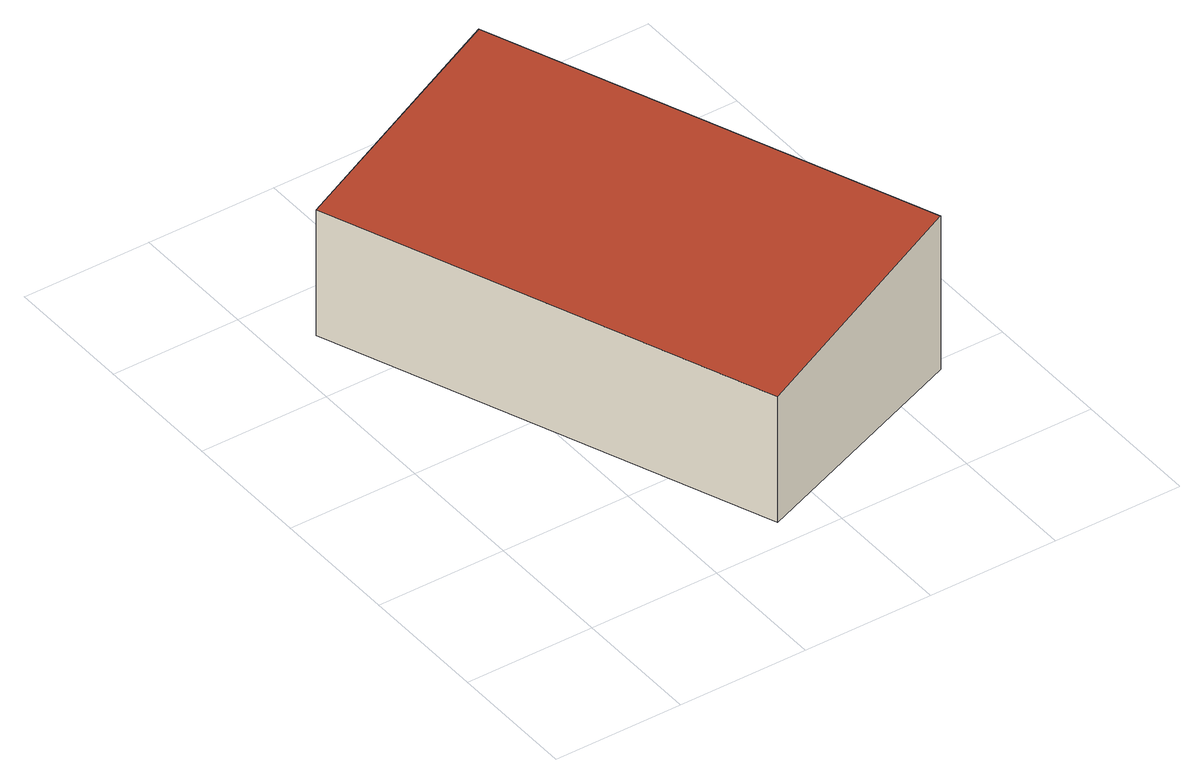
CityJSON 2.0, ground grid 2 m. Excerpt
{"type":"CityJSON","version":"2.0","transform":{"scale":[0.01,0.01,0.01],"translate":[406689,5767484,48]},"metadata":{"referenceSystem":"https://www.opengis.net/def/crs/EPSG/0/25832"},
"CityObjects":{
"building1":{"type":"Building","attributes":{"Gemeindeschluessel":"05566012","Geometrietyp2DReferenz":"3000","function":"31001_1310","roofType":"2100","measuredHeight":2.55},"geometry":[{"type":"Solid","lod":"2","boundaries":[[[[0,1,2,3]],[[4,5,1,0]],[[6,7,5,4]],[[3,2,7,6]],[[4,0,3,6]],[[1,5,7,2]]]],"semantics":{"surfaces":[{"type":"WallSurface"},{"type":"RoofSurface"},{"type":"GroundSurface"}],"values":[[0,0,0,0,1,2]]}}]}
},
"vertices":[
[327,41,274],[327,41,65],[688,182,65],[688,182,320],[64,713,274],[64,713,65],[425,854,320],[425,854,65]
]}
